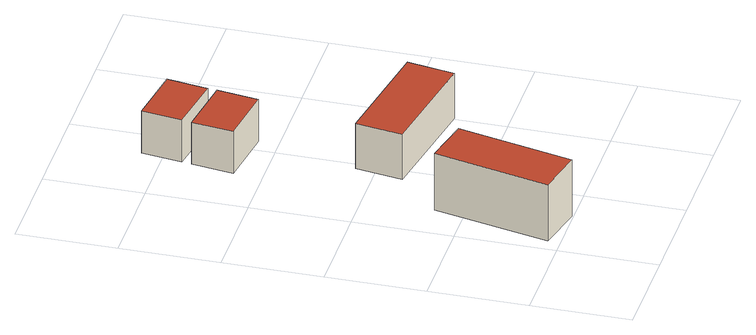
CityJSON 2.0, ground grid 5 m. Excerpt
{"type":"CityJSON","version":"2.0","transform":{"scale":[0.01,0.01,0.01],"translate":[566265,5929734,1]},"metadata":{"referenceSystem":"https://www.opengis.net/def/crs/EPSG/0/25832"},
"CityObjects":{
"building1":{"type":"Building","attributes":{"Grundfläche 2D":"14.924012","Grundhöhe NN":"1.332"},"geometry":[{"type":"Solid","lod":"3","boundaries":[[[[0,1,2,3]],[[4,5,3,2]],[[5,6,0,3]],[[6,7,1,0]],[[7,4,2,1]],[[7,6,5,4]]]],"semantics":{"surfaces":[{"type":"RoofSurface"},{"type":"WallSurface"},{"type":"GroundSurface"}],"values":[[0,1,1,1,1,2]]}}]},
"building2":{"type":"Building","attributes":{"Grundfläche 2D":"6.590094","Grundhöhe NN":"1.324"},"geometry":[{"type":"Solid","lod":"3","boundaries":[[[[8,9,10,11]],[[12,13,11,10]],[[13,14,8,11]],[[14,15,9,8]],[[15,12,10,9]],[[15,14,13,12]]]],"semantics":{"surfaces":[{"type":"RoofSurface"},{"type":"WallSurface"},{"type":"GroundSurface"}],"values":[[0,1,1,1,1,2]]}}]},
"building3":{"type":"Building","attributes":{"Grundfläche 2D":"14.381851","Grundhöhe NN":"1.373"},"geometry":[{"type":"Solid","lod":"3","boundaries":[[[[16,17,18,19]],[[20,21,19,18]],[[21,22,16,19]],[[22,23,17,16]],[[23,20,18,17]],[[23,22,21,20]]]],"semantics":{"surfaces":[{"type":"RoofSurface"},{"type":"WallSurface"},{"type":"GroundSurface"}],"values":[[0,1,1,1,1,2]]}}]},
"building4":{"type":"Building","attributes":{"Grundfläche 2D":"6.375242","Grundhöhe NN":"1.324"},"geometry":[{"type":"Solid","lod":"3","boundaries":[[[[24,25,26,27]],[[28,29,27,26]],[[29,30,24,27]],[[30,31,25,24]],[[31,28,26,25]],[[31,30,29,28]]]],"semantics":{"surfaces":[{"type":"RoofSurface"},{"type":"WallSurface"},{"type":"GroundSurface"}],"values":[[0,1,1,1,1,2]]}}]}
},
"vertices":[
[315,10,346],[448,596,346],[206,651,346],[73,65,346],[206,651,33],[73,65,33],[315,10,33],[448,596,33],
[309,1857,264],[279,1646,264],[583,1602,264],[614,1813,264],[583,1602,32],[614,1813,32],[309,1857,32],[279,1646,32],
[1043,1001,288],[459,1099,288],[419,860,288],[1003,762,288],[419,860,37],[1003,762,37],[1043,1001,37],[459,1099,37],
[648,2064,264],[346,2110,264],[315,1904,264],[617,1858,264],[315,1904,32],[617,1858,32],[648,2064,32],[346,2110,32]
]}
